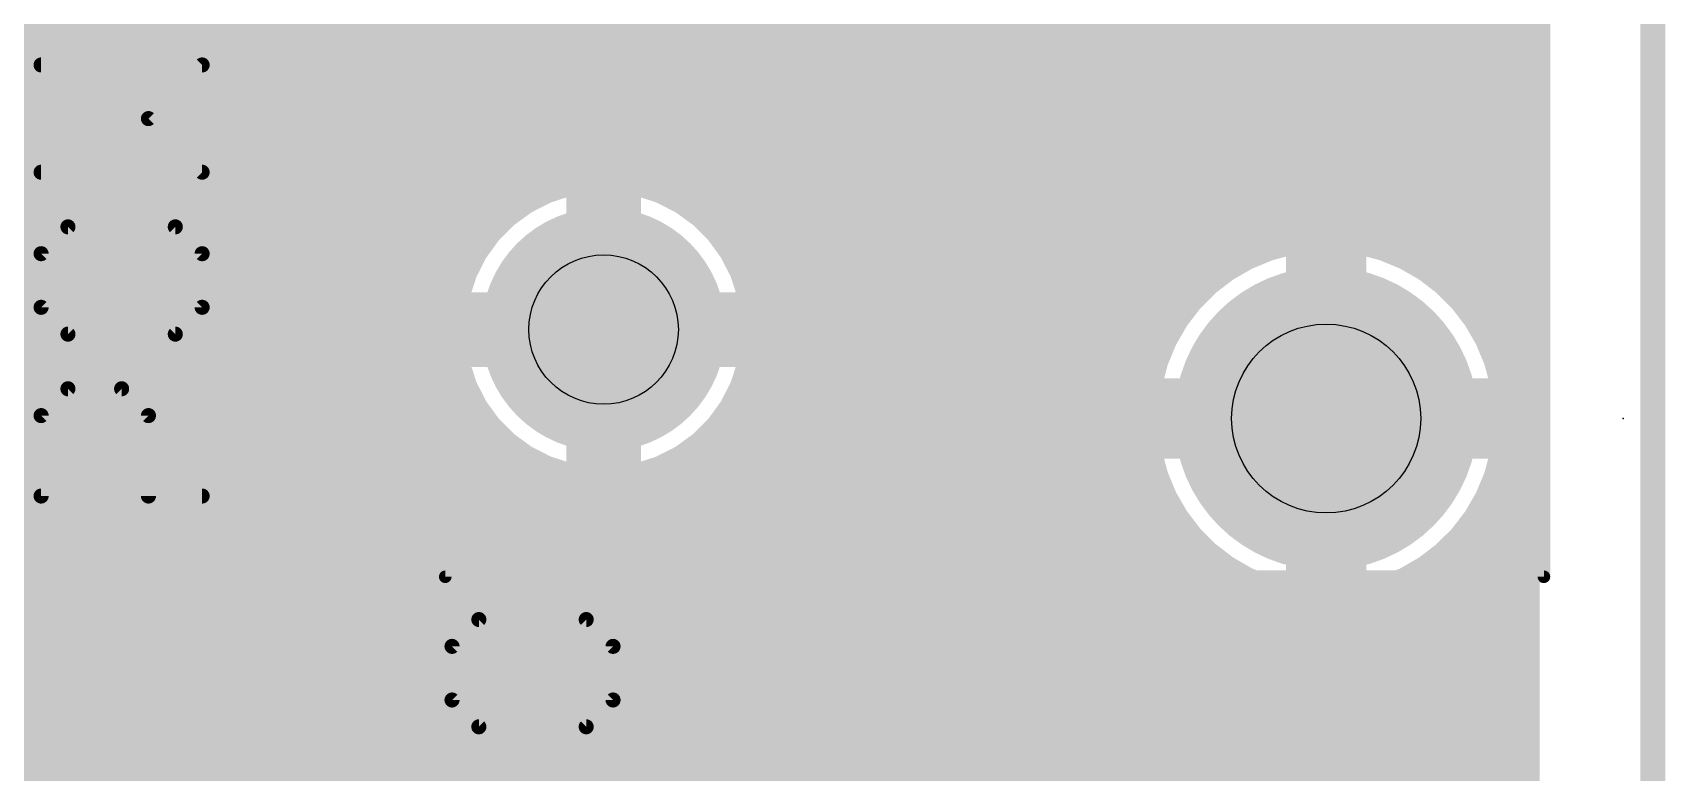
# Model space of a CAD drawing. Extents: x 0 to 10.8, y 0 to 6.1.
# Drawn here: x 10.163 to 10.812, y 0.343 to 0.638 of the extents above; entities that cross this region are included whole.
import ezdxf

# ---------------------------------------------------------------- set-up
doc = ezdxf.new("R2010")
doc.units = 0
for name, color, linetype in [('1', 22, 'CONTINUOUS'), ('116', 253, 'CONTINUOUS'), ('16', 175, 'CONTINUOUS'), ('17', 82, 'CONTINUOUS'), ('20', 7, 'CONTINUOUS'), ('21', 253, 'CONTINUOUS'), ('23', 7, 'CONTINUOUS'), ('25', 253, 'CONTINUOUS'), ('29', 253, 'CONTINUOUS'), ('30', 253, 'CONTINUOUS'), ('44', 253, 'CONTINUOUS')]:
    doc.layers.add(name, color=color, linetype=linetype)

# ---------------------------------------------------------------- blocks, each defined once
blk = doc.blocks.new('ROUNDP')
at = {"const_width": 0.5}
blk.add_lwpolyline([(0, -0.25, 1), (0, 0.25, 1), (0, -0.25)], format="xyb", dxfattribs=at)

msp = doc.modelspace()

# ---------------------------------------------------------------- linework, layer by layer
at = {"layer": '1', "const_width": 0.016}
for points in [[(10.754087, 4.286417), (10.754087, 0.248579)], [(9.510717, 0.64), (10.754087, 0.64)], [(9.510717, 0.624), (10.754087, 0.624)], [(9.510717, 0.608), (10.754087, 0.608)], [(9.510717, 0.592), (10.754087, 0.592)], [(10.365744, 0.577681), (10.356969, 0.573209)], [(10.375114, 0.580728), (10.365744, 0.577681)], [(10.382902, 0.581957), (10.375114, 0.580728)], [(10.382902, 0.526571), (10.382902, 0.581957)], [(10.404425, 0.580728), (10.396634, 0.581957)], [(10.396634, 0.581957), (10.396634, 0.526571)], [(10.413795, 0.577681), (10.404425, 0.580728)], [(10.422571, 0.573209), (10.413795, 0.577681)], [(9.510717, 0.576), (10.362449, 0.576)], [(10.356969, 0.573209), (10.348996, 0.567421)], [(10.382902, 0.576), (10.396634, 0.576)], [(10.417094, 0.576), (10.754087, 0.576)], [(10.430543, 0.567421), (10.422571, 0.573209)], [(10.348996, 0.567421), (10.342031, 0.560457)], [(10.437508, 0.560457), (10.430543, 0.567421)], [(9.510717, 0.56), (10.341701, 0.56)], [(10.342031, 0.560457), (10.336244, 0.552484)], [(10.382902, 0.56), (10.396634, 0.56)], [(10.443295, 0.552484), (10.437508, 0.560457)], [(10.437843, 0.56), (10.754087, 0.56)], [(10.662626, 0.557374), (10.653205, 0.55485)], [(10.669173, 0.558232), (10.662626, 0.557374)], [(10.669173, 0.492268), (10.669173, 0.558232)], [(10.691717, 0.557374), (10.685165, 0.558232)], [(10.685165, 0.558232), (10.685165, 0.492268)], [(10.701138, 0.55485), (10.691717, 0.557374)], [(10.336244, 0.552484), (10.331772, 0.543709)], [(10.447768, 0.543709), (10.443295, 0.552484)], [(10.644197, 0.551118), (10.635748, 0.54624)], [(10.653205, 0.55485), (10.644197, 0.551118)], [(10.710146, 0.551118), (10.701138, 0.55485)], [(10.718594, 0.54624), (10.710146, 0.551118)], [(10.635748, 0.54624), (10.628012, 0.540303)], [(10.726331, 0.540303), (10.718594, 0.54624)], [(9.510717, 0.544), (10.331921, 0.544)], [(10.331772, 0.543709), (10.328724, 0.534339)], [(10.382902, 0.544), (10.396634, 0.544)], [(10.447622, 0.544), (10.632831, 0.544)], [(10.450815, 0.534339), (10.447768, 0.543709)], [(10.628012, 0.540303), (10.621118, 0.533409)], [(10.669173, 0.544), (10.685165, 0.544)], [(10.721516, 0.544), (10.754087, 0.544)], [(10.733224, 0.533409), (10.726331, 0.540303)], [(10.328724, 0.534339), (10.327492, 0.526547)], [(10.452043, 0.526547), (10.450815, 0.534339)], [(10.621118, 0.533409), (10.615181, 0.525673)], [(10.739161, 0.525673), (10.733224, 0.533409)], [(9.510717, 0.528), (10.327724, 0.528)], [(10.327492, 0.526547), (10.382882, 0.526547)], [(10.382882, 0.526547), (10.382882, 0.512815)], [(10.382902, 0.528), (10.396634, 0.528)], [(10.396634, 0.526571), (10.382902, 0.526571)], [(10.396657, 0.512815), (10.396657, 0.526547)], [(10.396657, 0.526547), (10.452043, 0.526547)], [(10.451815, 0.528), (10.616969, 0.528)], [(10.615181, 0.525673), (10.610303, 0.517224)], [(10.669173, 0.528), (10.685165, 0.528)], [(10.737378, 0.528), (10.754087, 0.528)], [(10.744039, 0.517224), (10.739161, 0.525673)], [(9.510717, 0.512), (10.327618, 0.512)], [(10.382882, 0.512815), (10.327492, 0.512815)], [(10.327492, 0.512815), (10.328724, 0.505028)], [(10.382902, 0.457406), (10.382902, 0.512795)], [(10.382902, 0.512795), (10.396634, 0.512795)], [(10.382902, 0.512), (10.396634, 0.512)], [(10.396634, 0.512795), (10.396634, 0.457406)], [(10.452043, 0.512815), (10.396657, 0.512815)], [(10.450815, 0.505028), (10.452043, 0.512815)], [(10.451913, 0.512), (10.608142, 0.512)], [(10.610303, 0.517224), (10.606571, 0.508217)], [(10.669173, 0.512), (10.685165, 0.512)], [(10.747772, 0.508217), (10.744039, 0.517224)], [(10.746205, 0.512), (10.754087, 0.512)], [(10.606571, 0.508217), (10.604047, 0.498795)], [(10.750295, 0.498795), (10.747772, 0.508217)], [(10.328724, 0.505028), (10.331772, 0.495657)], [(10.447768, 0.495657), (10.450815, 0.505028)], [(10.604047, 0.498795), (10.603185, 0.492244)], [(10.751154, 0.492244), (10.750295, 0.498795)], [(9.524358, 0.496), (10.331657, 0.496)], [(10.331772, 0.495657), (10.336244, 0.486882)], [(10.382902, 0.496), (10.396634, 0.496)], [(10.443295, 0.486882), (10.447768, 0.495657)], [(10.447878, 0.496), (10.603681, 0.496)], [(10.603185, 0.492244), (10.669154, 0.492244)], [(10.669154, 0.492244), (10.669154, 0.476252)], [(10.669173, 0.496), (10.685165, 0.496)], [(10.685165, 0.492268), (10.669173, 0.492268)], [(10.685189, 0.476252), (10.685189, 0.492244)], [(10.685189, 0.492244), (10.751154, 0.492244)], [(10.750665, 0.496), (10.754087, 0.496)], [(10.336244, 0.486882), (10.342031, 0.478909)], [(10.437508, 0.478909), (10.443295, 0.486882)], [(9.540358, 0.48), (10.341236, 0.48)], [(10.382902, 0.48), (10.396634, 0.48)], [(10.438299, 0.48), (10.669154, 0.48)], [(10.685189, 0.48), (10.754087, 0.48)], [(10.342031, 0.478909), (10.348996, 0.471945)], [(10.430543, 0.471945), (10.437508, 0.478909)], [(10.669154, 0.476252), (10.603185, 0.476252)], [(10.603185, 0.476252), (10.604047, 0.469705)], [(10.669173, 0.410264), (10.669173, 0.476232)], [(10.669173, 0.476232), (10.685165, 0.476232)], [(10.685165, 0.476232), (10.685165, 0.410264)], [(10.751154, 0.476252), (10.685189, 0.476252)], [(10.750295, 0.469705), (10.751154, 0.476252)], [(10.348996, 0.471945), (10.356969, 0.466157)], [(10.356969, 0.466157), (10.365744, 0.461685)], [(10.413795, 0.461685), (10.422571, 0.466157)], [(10.422571, 0.466157), (10.430543, 0.471945)], [(10.604047, 0.469705), (10.606571, 0.460283)], [(10.747772, 0.460283), (10.750295, 0.469705)], [(9.793941, 0.464), (10.361201, 0.464)], [(10.365744, 0.461685), (10.375114, 0.458638)], [(10.382902, 0.464), (10.396634, 0.464)], [(10.404425, 0.458638), (10.413795, 0.461685)], [(10.418335, 0.464), (10.605575, 0.464)], [(10.606571, 0.460283), (10.610303, 0.451276)], [(10.669173, 0.464), (10.685165, 0.464)], [(10.744039, 0.451276), (10.747772, 0.460283)], [(10.748764, 0.464), (10.754087, 0.464)], [(10.375114, 0.458638), (10.382902, 0.457406)], [(10.396634, 0.457406), (10.404425, 0.458638)], [(9.807264, 0.448), (10.612193, 0.448)], [(10.610303, 0.451276), (10.615181, 0.442827)], [(10.669173, 0.448), (10.685165, 0.448)], [(10.739161, 0.442827), (10.744039, 0.451276)], [(10.742146, 0.448), (10.754087, 0.448)], [(10.615181, 0.442827), (10.621118, 0.435091)], [(10.733224, 0.435091), (10.739161, 0.442827)], [(10.621118, 0.435091), (10.628012, 0.428197)], [(10.726331, 0.428197), (10.733224, 0.435091)], [(9.807264, 0.432), (10.624209, 0.432)], [(10.628012, 0.428197), (10.635748, 0.42226)], [(10.669173, 0.432), (10.685165, 0.432)], [(10.718594, 0.42226), (10.726331, 0.428197)], [(10.730134, 0.432), (10.754087, 0.432)], [(10.635748, 0.42226), (10.644197, 0.417382)], [(10.710146, 0.417382), (10.718594, 0.42226)], [(9.807264, 0.416), (10.647531, 0.416)], [(10.644197, 0.417382), (10.653205, 0.41365)], [(10.669173, 0.416), (10.685165, 0.416)], [(10.701138, 0.41365), (10.710146, 0.417382)], [(10.706807, 0.416), (10.754087, 0.416)], [(10.653205, 0.41365), (10.662626, 0.411126)], [(10.662626, 0.411126), (10.669173, 0.410264)], [(10.685165, 0.410264), (10.691717, 0.411126)], [(10.691717, 0.411126), (10.701138, 0.41365)], [(9.807264, 0.4), (10.754087, 0.4)], [(9.798634, 0.384), (10.754087, 0.384)], [(9.795764, 0.368), (10.754087, 0.368)], [(9.795764, 0.352), (10.754087, 0.352)], [(9.795764, 0.336), (10.754087, 0.336)]]:
    msp.add_lwpolyline(points, dxfattribs=at)
at = {"layer": '1', "const_width": 0.008}
for points in [[(10.754087, 0.636, 1), (10.754087, 0.644)], [(10.754087, 0.62, 1), (10.754087, 0.628)], [(10.754087, 0.604, 1), (10.754087, 0.612)], [(10.754087, 0.588, 1), (10.754087, 0.596)], [(10.364507, 0.581485, 1), (10.366981, 0.573877)], [(10.36756, 0.574117, 1), (10.363928, 0.581245)], [(10.374491, 0.584679, 1), (10.375737, 0.576777)], [(10.376351, 0.576924, 1), (10.373877, 0.584532)], [(10.386902, 0.581957, 1), (10.378902, 0.581957)], [(10.383525, 0.578006, 1), (10.382278, 0.585908)], [(10.397257, 0.585908, 1), (10.396011, 0.578005)], [(10.400634, 0.581957, 1), (10.392634, 0.581957)], [(10.405662, 0.584532, 1), (10.403188, 0.576924)], [(10.403802, 0.576777, 1), (10.405048, 0.58468)], [(10.415612, 0.581245, 1), (10.411979, 0.574117)], [(10.412558, 0.573877, 1), (10.415032, 0.581485)], [(10.355152, 0.576773, 1), (10.358785, 0.569645)], [(10.359318, 0.569972, 1), (10.354619, 0.576446)], [(10.362449, 0.572, 1), (10.362449, 0.58)], [(10.382902, 0.58, 1), (10.382902, 0.572)], [(10.396634, 0.572, 1), (10.396634, 0.58)], [(10.417094, 0.58, 1), (10.417094, 0.572)], [(10.424921, 0.576446, 1), (10.420221, 0.569972)], [(10.420755, 0.569645, 1), (10.424387, 0.576773)], [(10.754087, 0.572, 1), (10.754087, 0.58)], [(10.346646, 0.570658, 1), (10.351346, 0.564184)], [(10.351824, 0.564593, 1), (10.346168, 0.57025)], [(10.433372, 0.57025, 1), (10.427715, 0.564593)], [(10.428193, 0.564184, 1), (10.432893, 0.570658)], [(10.339203, 0.563285, 1), (10.34486, 0.557628)], [(10.345269, 0.558107, 1), (10.338794, 0.562807)], [(10.341701, 0.556, 1), (10.341701, 0.564)], [(10.382902, 0.564, 1), (10.382902, 0.556)], [(10.396634, 0.556, 1), (10.396634, 0.564)], [(10.440745, 0.562807, 1), (10.434271, 0.558107)], [(10.437843, 0.564, 1), (10.437843, 0.556)], [(10.434679, 0.557628, 1), (10.440336, 0.563285)], [(10.662106, 0.56134, 1), (10.663146, 0.553408)], [(10.663661, 0.55351, 1), (10.661591, 0.561238)], [(10.673173, 0.558232, 1), (10.665173, 0.558232)], [(10.669693, 0.554266, 1), (10.668653, 0.562198)], [(10.689165, 0.558232, 1), (10.681165, 0.558232)], [(10.685685, 0.562198, 1), (10.684646, 0.554266)], [(10.692752, 0.561238, 1), (10.690682, 0.55351)], [(10.691197, 0.553408, 1), (10.692236, 0.56134)], [(10.754087, 0.556, 1), (10.754087, 0.564)], [(10.333007, 0.554834, 1), (10.339481, 0.550134)], [(10.339808, 0.550668, 1), (10.33268, 0.554301)], [(10.446859, 0.554301, 1), (10.439731, 0.550668)], [(10.440058, 0.550134, 1), (10.446532, 0.554834)], [(10.642666, 0.554813, 1), (10.645728, 0.547423)], [(10.646197, 0.547654, 1), (10.642197, 0.554582)], [(10.65217, 0.558714, 1), (10.65424, 0.550987)], [(10.654736, 0.551155, 1), (10.651674, 0.558546)], [(10.702669, 0.558546, 1), (10.699607, 0.551155)], [(10.700103, 0.550987, 1), (10.702173, 0.558714)], [(10.712146, 0.554582, 1), (10.708146, 0.547654)], [(10.708615, 0.547423, 1), (10.711677, 0.554813)], [(10.633748, 0.549704, 1), (10.637748, 0.542776)], [(10.638183, 0.543067, 1), (10.633313, 0.549413)], [(10.72103, 0.549413, 1), (10.716159, 0.543067)], [(10.716594, 0.542776, 1), (10.720594, 0.549704)], [(10.328208, 0.545525, 1), (10.335336, 0.541892)], [(10.335576, 0.542472, 1), (10.327968, 0.544946)], [(10.331921, 0.54, 1), (10.331921, 0.548)], [(10.382902, 0.548, 1), (10.382902, 0.54)], [(10.396634, 0.54, 1), (10.396634, 0.548)], [(10.447622, 0.548, 1), (10.447622, 0.54)], [(10.451572, 0.544946, 1), (10.443964, 0.542472)], [(10.444204, 0.541892, 1), (10.451332, 0.545525)], [(10.625577, 0.543476, 1), (10.630447, 0.53713)], [(10.63084, 0.537475, 1), (10.625183, 0.543132)], [(10.632831, 0.54, 1), (10.632831, 0.548)], [(10.669173, 0.548, 1), (10.669173, 0.54)], [(10.685165, 0.54, 1), (10.685165, 0.548)], [(10.721516, 0.548, 1), (10.721516, 0.54)], [(10.729159, 0.543132, 1), (10.723502, 0.537475)], [(10.723895, 0.53713, 1), (10.728766, 0.543476)], [(10.754087, 0.54, 1), (10.754087, 0.548)], [(10.324921, 0.535576, 1), (10.332528, 0.533102)], [(10.332675, 0.533714, 1), (10.324774, 0.534963)], [(10.454766, 0.534962, 1), (10.446864, 0.533716)], [(10.447011, 0.533102, 1), (10.454619, 0.535576)], [(10.61829, 0.536238, 1), (10.623947, 0.530581)], [(10.624291, 0.530974, 1), (10.617945, 0.535845)], [(10.736398, 0.535845, 1), (10.730051, 0.530974)], [(10.730396, 0.530581, 1), (10.736053, 0.536238)], [(10.327492, 0.530547, 1), (10.327492, 0.522547)], [(10.327724, 0.524, 1), (10.327724, 0.532)], [(10.386882, 0.526547, 1), (10.378882, 0.526547)], [(10.382902, 0.532, 1), (10.382902, 0.524)], [(10.382902, 0.530571, 1), (10.382902, 0.522571)], [(10.382882, 0.522547, 1), (10.382882, 0.530547)], [(10.400657, 0.526547, 1), (10.392657, 0.526547)], [(10.396657, 0.530547, 1), (10.396657, 0.522547)], [(10.396634, 0.524, 1), (10.396634, 0.532)], [(10.396634, 0.522571, 1), (10.396634, 0.530571)], [(10.451815, 0.532, 1), (10.451815, 0.524)], [(10.452043, 0.522547, 1), (10.452043, 0.530547)], [(10.618645, 0.523673, 1), (10.611717, 0.527673)], [(10.616969, 0.524, 1), (10.616969, 0.532)], [(10.669173, 0.532, 1), (10.669173, 0.524)], [(10.685165, 0.524, 1), (10.685165, 0.532)], [(10.737378, 0.532, 1), (10.737378, 0.524)], [(10.742626, 0.527673, 1), (10.735697, 0.523673)], [(10.754087, 0.524, 1), (10.754087, 0.532)], [(10.323541, 0.527172, 1), (10.331443, 0.525922)], [(10.378902, 0.526571, 1), (10.386902, 0.526571)], [(10.392634, 0.526571, 1), (10.400634, 0.526571)], [(10.448092, 0.525924, 1), (10.455995, 0.52717)], [(10.612008, 0.528108, 1), (10.618354, 0.523238)], [(10.735988, 0.523238, 1), (10.742335, 0.528108)], [(10.327492, 0.516815, 1), (10.327492, 0.508815)], [(10.331443, 0.51344, 1), (10.323541, 0.51219)], [(10.327618, 0.508, 1), (10.327618, 0.516)], [(10.386902, 0.512795, 1), (10.378902, 0.512795)], [(10.382902, 0.516795, 1), (10.382902, 0.508795)], [(10.382902, 0.516, 1), (10.382902, 0.508)], [(10.382882, 0.508815, 1), (10.382882, 0.516815)], [(10.400634, 0.512795, 1), (10.392634, 0.512795)], [(10.396657, 0.516815, 1), (10.396657, 0.508815)], [(10.396634, 0.508795, 1), (10.396634, 0.516795)], [(10.396634, 0.508, 1), (10.396634, 0.516)], [(10.451913, 0.516, 1), (10.451913, 0.508)], [(10.455994, 0.512192, 1), (10.448092, 0.513438)], [(10.452043, 0.508815, 1), (10.452043, 0.516815)], [(10.606839, 0.519224, 1), (10.613767, 0.515224)], [(10.613999, 0.515693, 1), (10.606608, 0.518756)], [(10.608142, 0.508, 1), (10.608142, 0.516)], [(10.669173, 0.516, 1), (10.669173, 0.508)], [(10.685165, 0.508, 1), (10.685165, 0.516)], [(10.747735, 0.518756, 1), (10.740344, 0.515693)], [(10.740575, 0.515224, 1), (10.747503, 0.519224)], [(10.746205, 0.516, 1), (10.746205, 0.508)], [(10.754087, 0.508, 1), (10.754087, 0.516)], [(10.378882, 0.512815, 1), (10.386882, 0.512815)], [(10.392657, 0.512815, 1), (10.400657, 0.512815)], [(10.602876, 0.509748, 1), (10.610266, 0.506685)], [(10.610435, 0.507182, 1), (10.602707, 0.509252)], [(10.751635, 0.509252, 1), (10.743908, 0.507182)], [(10.744076, 0.506685, 1), (10.751467, 0.509748)], [(10.332528, 0.506265, 1), (10.324921, 0.50379)], [(10.324774, 0.504402, 1), (10.332675, 0.505653)], [(10.446864, 0.505651, 1), (10.454766, 0.504404)], [(10.454619, 0.50379, 1), (10.447011, 0.506265)], [(10.608013, 0.498273, 1), (10.600081, 0.499317)], [(10.754261, 0.499315, 1), (10.746329, 0.498276)], [(10.335336, 0.497474, 1), (10.328208, 0.493841)], [(10.327968, 0.49442, 1), (10.335576, 0.496895)], [(10.331657, 0.492, 1), (10.331657, 0.5)], [(10.382902, 0.5, 1), (10.382902, 0.492)], [(10.396634, 0.492, 1), (10.396634, 0.5)], [(10.443964, 0.496895, 1), (10.451572, 0.49442)], [(10.447878, 0.5, 1), (10.447878, 0.492)], [(10.451332, 0.493841, 1), (10.444204, 0.497474)], [(10.603185, 0.496244, 1), (10.603185, 0.488244)], [(10.600183, 0.49983, 1), (10.607911, 0.49776)], [(10.603681, 0.492, 1), (10.603681, 0.5)], [(10.673154, 0.492244, 1), (10.665154, 0.492244)], [(10.669173, 0.5, 1), (10.669173, 0.492)], [(10.669173, 0.496268, 1), (10.669173, 0.488268)], [(10.669154, 0.488244, 1), (10.669154, 0.496244)], [(10.689189, 0.492244, 1), (10.681189, 0.492244)], [(10.685189, 0.496244, 1), (10.685189, 0.488244)], [(10.685165, 0.492, 1), (10.685165, 0.5)], [(10.685165, 0.488268, 1), (10.685165, 0.496268)], [(10.746431, 0.49776, 1), (10.754159, 0.49983)], [(10.750665, 0.5, 1), (10.750665, 0.492)], [(10.751154, 0.488244, 1), (10.751154, 0.496244)], [(10.754087, 0.492, 1), (10.754087, 0.5)], [(10.339481, 0.489232, 1), (10.333007, 0.484532)], [(10.446532, 0.484532, 1), (10.440058, 0.489232)], [(10.599219, 0.492766, 1), (10.607151, 0.491722)], [(10.665173, 0.492268, 1), (10.673173, 0.492268)], [(10.681165, 0.492268, 1), (10.689165, 0.492268)], [(10.747187, 0.491724, 1), (10.75512, 0.492764)], [(10.33268, 0.485066, 1), (10.339808, 0.488698)], [(10.341236, 0.476, 1), (10.341236, 0.484)], [(10.382902, 0.484, 1), (10.382902, 0.476)], [(10.396634, 0.476, 1), (10.396634, 0.484)], [(10.438299, 0.484, 1), (10.438299, 0.476)], [(10.439731, 0.488698, 1), (10.446859, 0.485066)], [(10.669154, 0.476, 1), (10.669154, 0.484)], [(10.685189, 0.484, 1), (10.685189, 0.476)], [(10.754087, 0.476, 1), (10.754087, 0.484)], [(10.34486, 0.481738, 1), (10.339203, 0.476081)], [(10.338794, 0.47656, 1), (10.345269, 0.481259)], [(10.434271, 0.481259, 1), (10.440745, 0.47656)], [(10.440336, 0.476081, 1), (10.434679, 0.481738)], [(10.603185, 0.480252, 1), (10.603185, 0.472252)], [(10.607151, 0.476774, 1), (10.599219, 0.47573)], [(10.673173, 0.476232, 1), (10.665173, 0.476232)], [(10.669173, 0.480232, 1), (10.669173, 0.472232)], [(10.669154, 0.472252, 1), (10.669154, 0.480252)], [(10.689165, 0.476232, 1), (10.681165, 0.476232)], [(10.685189, 0.480252, 1), (10.685189, 0.472252)], [(10.685165, 0.472232, 1), (10.685165, 0.480232)], [(10.75512, 0.475732, 1), (10.747187, 0.476772)], [(10.751154, 0.472252, 1), (10.751154, 0.480252)], [(10.351346, 0.475182, 1), (10.346646, 0.468708)], [(10.346168, 0.469116, 1), (10.351824, 0.474773)], [(10.358785, 0.469721, 1), (10.355152, 0.462594)], [(10.424387, 0.462594, 1), (10.420755, 0.469721)], [(10.427715, 0.474773, 1), (10.433372, 0.469116)], [(10.432893, 0.468708, 1), (10.428193, 0.475182)], [(10.607911, 0.47074, 1), (10.600183, 0.46867)], [(10.600081, 0.469182, 1), (10.608013, 0.470227)], [(10.665154, 0.476252, 1), (10.673154, 0.476252)], [(10.681189, 0.476252, 1), (10.689189, 0.476252)], [(10.746329, 0.470225, 1), (10.754261, 0.469185)], [(10.754159, 0.46867, 1), (10.746431, 0.47074)], [(10.354619, 0.46292, 1), (10.359318, 0.469394)], [(10.361201, 0.46, 1), (10.361201, 0.468)], [(10.366981, 0.465489, 1), (10.364507, 0.457881)], [(10.363928, 0.458121, 1), (10.36756, 0.465249)], [(10.382902, 0.468, 1), (10.382902, 0.46)], [(10.396634, 0.46, 1), (10.396634, 0.468)], [(10.411979, 0.465249, 1), (10.415612, 0.458121)], [(10.415032, 0.457881, 1), (10.412558, 0.465489)], [(10.418335, 0.468, 1), (10.418335, 0.46)], [(10.420221, 0.469394, 1), (10.424921, 0.46292)], [(10.610266, 0.461815, 1), (10.602876, 0.458752)], [(10.605575, 0.46, 1), (10.605575, 0.468)], [(10.669173, 0.468, 1), (10.669173, 0.46)], [(10.685165, 0.46, 1), (10.685165, 0.468)], [(10.751467, 0.458752, 1), (10.744076, 0.461815)], [(10.748764, 0.468, 1), (10.748764, 0.46)], [(10.754087, 0.46, 1), (10.754087, 0.468)], [(10.375739, 0.462589, 1), (10.374489, 0.454687)], [(10.373877, 0.454834, 1), (10.376351, 0.462442)], [(10.378902, 0.457406, 1), (10.386902, 0.457406)], [(10.382276, 0.453455, 1), (10.383527, 0.461356)], [(10.396009, 0.461356, 1), (10.397259, 0.453455)], [(10.392634, 0.457406, 1), (10.400634, 0.457406)], [(10.403188, 0.462442, 1), (10.405662, 0.454834)], [(10.40505, 0.454687, 1), (10.4038, 0.462589)], [(10.602707, 0.459248, 1), (10.610435, 0.461318)], [(10.743908, 0.461318, 1), (10.751635, 0.459248)], [(10.613767, 0.453276, 1), (10.606839, 0.449276)], [(10.606608, 0.449744, 1), (10.613999, 0.452807)], [(10.612193, 0.444, 1), (10.612193, 0.452)], [(10.669173, 0.452, 1), (10.669173, 0.444)], [(10.685165, 0.444, 1), (10.685165, 0.452)], [(10.742146, 0.452, 1), (10.742146, 0.444)], [(10.740344, 0.452807, 1), (10.747735, 0.449744)], [(10.747503, 0.449276, 1), (10.740575, 0.453276)], [(10.754087, 0.444, 1), (10.754087, 0.452)], [(10.618354, 0.445262, 1), (10.612008, 0.440392)], [(10.611717, 0.440827, 1), (10.618645, 0.444827)], [(10.735697, 0.444827, 1), (10.742626, 0.440827)], [(10.742335, 0.440392, 1), (10.735988, 0.445262)], [(10.623947, 0.437919, 1), (10.61829, 0.432262)], [(10.736053, 0.432262, 1), (10.730396, 0.437919)], [(10.617945, 0.432655, 1), (10.624291, 0.437526)], [(10.630447, 0.43137, 1), (10.625577, 0.425024)], [(10.624209, 0.428, 1), (10.624209, 0.436)], [(10.669173, 0.436, 1), (10.669173, 0.428)], [(10.685165, 0.428, 1), (10.685165, 0.436)], [(10.728766, 0.425024, 1), (10.723895, 0.43137)], [(10.730134, 0.436, 1), (10.730134, 0.428)], [(10.730051, 0.437526, 1), (10.736398, 0.432655)], [(10.754087, 0.428, 1), (10.754087, 0.436)], [(10.625183, 0.425368, 1), (10.63084, 0.431025)], [(10.637748, 0.425724, 1), (10.633748, 0.418796)], [(10.633313, 0.419087, 1), (10.638183, 0.425433)], [(10.716159, 0.425433, 1), (10.72103, 0.419087)], [(10.720594, 0.418796, 1), (10.716594, 0.425724)], [(10.723502, 0.431025, 1), (10.729159, 0.425368)], [(10.645728, 0.421077, 1), (10.642666, 0.413687)], [(10.642197, 0.413918, 1), (10.646197, 0.420846)], [(10.647531, 0.412, 1), (10.647531, 0.42)], [(10.669173, 0.42, 1), (10.669173, 0.412)], [(10.685165, 0.412, 1), (10.685165, 0.42)], [(10.706807, 0.42, 1), (10.706807, 0.412)], [(10.708146, 0.420846, 1), (10.712146, 0.413918)], [(10.711677, 0.413687, 1), (10.708615, 0.421077)], [(10.754087, 0.412, 1), (10.754087, 0.42)], [(10.65424, 0.417513, 1), (10.65217, 0.409786)], [(10.651674, 0.409954, 1), (10.654736, 0.417345)], [(10.663148, 0.415092, 1), (10.662104, 0.40716)], [(10.661591, 0.407262, 1), (10.663661, 0.41499)], [(10.668651, 0.406298, 1), (10.669695, 0.41423)], [(10.684643, 0.41423, 1), (10.685687, 0.406298)], [(10.690682, 0.41499, 1), (10.692752, 0.407262)], [(10.692238, 0.40716, 1), (10.691195, 0.415092)], [(10.699607, 0.417345, 1), (10.702669, 0.409954)], [(10.702173, 0.409786, 1), (10.700103, 0.417513)], [(10.665173, 0.410264, 1), (10.673173, 0.410264)], [(10.681165, 0.410264, 1), (10.689165, 0.410264)], [(10.754087, 0.396, 1), (10.754087, 0.404)], [(10.754087, 0.38, 1), (10.754087, 0.388)], [(10.754087, 0.364, 1), (10.754087, 0.372)], [(10.754087, 0.348, 1), (10.754087, 0.356)], [(10.754087, 0.332, 1), (10.754087, 0.34)]]:
    msp.add_lwpolyline(points, format="xyb", dxfattribs=at)
at = {"layer": '116'}
for points, const_width in [([(10.389764, 0.500866, 1), (10.389764, 0.538504, 1), (10.389764, 0.500866)], 0.025787), ([(10.677165, 0.461496, 1), (10.677165, 0.507008, 1), (10.677165, 0.461496)], 0.033661)]:
    msp.add_lwpolyline(points, format="xyb", dxfattribs=dict(at, const_width=const_width))
at = {"layer": '16', "const_width": 0.016}
for points in [[(10.754087, 4.286417), (10.754087, 0.248579)], [(9.077953, 0.64), (10.754087, 0.64)], [(9.082122, 0.624), (10.754087, 0.624)], [(9.082122, 0.608), (10.754087, 0.608)], [(9.079098, 0.592), (10.754087, 0.592)], [(10.365744, 0.577681), (10.356969, 0.573209)], [(10.375114, 0.580728), (10.365744, 0.577681)], [(10.382902, 0.581957), (10.375114, 0.580728)], [(10.382902, 0.526571), (10.382902, 0.581957)], [(10.404425, 0.580728), (10.396634, 0.581957)], [(10.396634, 0.581957), (10.396634, 0.526571)], [(10.413795, 0.577681), (10.404425, 0.580728)], [(10.422571, 0.573209), (10.413795, 0.577681)], [(9.072472, 0.576), (10.362449, 0.576)], [(10.356969, 0.573209), (10.348996, 0.567421)], [(10.382902, 0.576), (10.396634, 0.576)], [(10.417094, 0.576), (10.754087, 0.576)], [(10.430543, 0.567421), (10.422571, 0.573209)], [(10.348996, 0.567421), (10.342031, 0.560457)], [(10.437508, 0.560457), (10.430543, 0.567421)], [(9.059406, 0.56), (10.341701, 0.56)], [(10.342031, 0.560457), (10.336244, 0.552484)], [(10.382902, 0.56), (10.396634, 0.56)], [(10.443295, 0.552484), (10.437508, 0.560457)], [(10.437843, 0.56), (10.754087, 0.56)], [(10.662626, 0.557374), (10.653205, 0.55485)], [(10.669173, 0.558232), (10.662626, 0.557374)], [(10.669173, 0.492268), (10.669173, 0.558232)], [(10.691717, 0.557374), (10.685165, 0.558232)], [(10.685165, 0.558232), (10.685165, 0.492268)], [(10.701138, 0.55485), (10.691717, 0.557374)], [(10.336244, 0.552484), (10.331772, 0.543709)], [(10.447768, 0.543709), (10.443295, 0.552484)], [(10.644197, 0.551118), (10.635748, 0.54624)], [(10.653205, 0.55485), (10.644197, 0.551118)], [(10.710146, 0.551118), (10.701138, 0.55485)], [(10.718594, 0.54624), (10.710146, 0.551118)], [(10.635748, 0.54624), (10.628012, 0.540303)], [(10.726331, 0.540303), (10.718594, 0.54624)], [(9.035858, 0.544), (10.331921, 0.544)], [(10.331772, 0.543709), (10.328724, 0.534339)], [(10.382902, 0.544), (10.396634, 0.544)], [(10.447622, 0.544), (10.632831, 0.544)], [(10.450815, 0.534339), (10.447768, 0.543709)], [(10.628012, 0.540303), (10.621118, 0.533409)], [(10.669173, 0.544), (10.685165, 0.544)], [(10.721516, 0.544), (10.754087, 0.544)], [(10.733224, 0.533409), (10.726331, 0.540303)], [(10.328724, 0.534339), (10.327492, 0.526547)], [(10.452043, 0.526547), (10.450815, 0.534339)], [(10.621118, 0.533409), (10.615181, 0.525673)], [(10.739161, 0.525673), (10.733224, 0.533409)], [(2.406004, 0.528), (10.327724, 0.528)], [(10.327492, 0.526547), (10.382882, 0.526547)], [(10.382882, 0.526547), (10.382882, 0.512815)], [(10.382902, 0.528), (10.396634, 0.528)], [(10.396634, 0.526571), (10.382902, 0.526571)], [(10.396657, 0.512815), (10.396657, 0.526547)], [(10.396657, 0.526547), (10.452043, 0.526547)], [(10.451815, 0.528), (10.616969, 0.528)], [(10.615181, 0.525673), (10.610303, 0.517224)], [(10.669173, 0.528), (10.685165, 0.528)], [(10.737378, 0.528), (10.754087, 0.528)], [(10.744039, 0.517224), (10.739161, 0.525673)], [(2.404803, 0.512), (10.327618, 0.512)], [(10.382882, 0.512815), (10.327492, 0.512815)], [(10.327492, 0.512815), (10.328724, 0.505028)], [(10.382902, 0.457406), (10.382902, 0.512795)], [(10.382902, 0.512795), (10.396634, 0.512795)], [(10.382902, 0.512), (10.396634, 0.512)], [(10.396634, 0.512795), (10.396634, 0.457406)], [(10.452043, 0.512815), (10.396657, 0.512815)], [(10.450815, 0.505028), (10.452043, 0.512815)], [(10.451913, 0.512), (10.608142, 0.512)], [(10.610303, 0.517224), (10.606571, 0.508217)], [(10.669173, 0.512), (10.685165, 0.512)], [(10.747772, 0.508217), (10.744039, 0.517224)], [(10.746205, 0.512), (10.754087, 0.512)], [(10.606571, 0.508217), (10.604047, 0.498795)], [(10.750295, 0.498795), (10.747772, 0.508217)], [(10.328724, 0.505028), (10.331772, 0.495657)], [(10.447768, 0.495657), (10.450815, 0.505028)], [(10.604047, 0.498795), (10.603185, 0.492244)], [(10.751154, 0.492244), (10.750295, 0.498795)], [(2.39789, 0.496), (10.331657, 0.496)], [(10.331772, 0.495657), (10.336244, 0.486882)], [(10.382902, 0.496), (10.396634, 0.496)], [(10.443295, 0.486882), (10.447768, 0.495657)], [(10.447878, 0.496), (10.603681, 0.496)], [(10.603185, 0.492244), (10.669154, 0.492244)], [(10.669154, 0.492244), (10.669154, 0.476252)], [(10.669173, 0.496), (10.685165, 0.496)], [(10.685165, 0.492268), (10.669173, 0.492268)], [(10.685189, 0.476252), (10.685189, 0.492244)], [(10.685189, 0.492244), (10.751154, 0.492244)], [(10.750665, 0.496), (10.754087, 0.496)], [(10.336244, 0.486882), (10.342031, 0.478909)], [(10.437508, 0.478909), (10.443295, 0.486882)], [(2.381449, 0.48), (10.341236, 0.48)], [(10.382902, 0.48), (10.396634, 0.48)], [(10.438299, 0.48), (10.669154, 0.48)], [(10.685189, 0.48), (10.754087, 0.48)], [(10.342031, 0.478909), (10.348996, 0.471945)], [(10.430543, 0.471945), (10.437508, 0.478909)], [(10.669154, 0.476252), (10.603185, 0.476252)], [(10.603185, 0.476252), (10.604047, 0.469705)], [(10.669173, 0.410264), (10.669173, 0.476232)], [(10.669173, 0.476232), (10.685165, 0.476232)], [(10.685165, 0.476232), (10.685165, 0.410264)], [(10.751154, 0.476252), (10.685189, 0.476252)], [(10.750295, 0.469705), (10.751154, 0.476252)], [(10.348996, 0.471945), (10.356969, 0.466157)], [(10.356969, 0.466157), (10.365744, 0.461685)], [(10.413795, 0.461685), (10.422571, 0.466157)], [(10.422571, 0.466157), (10.430543, 0.471945)], [(10.604047, 0.469705), (10.606571, 0.460283)], [(10.747772, 0.460283), (10.750295, 0.469705)], [(9.793941, 0.464), (10.361201, 0.464)], [(10.365744, 0.461685), (10.375114, 0.458638)], [(10.382902, 0.464), (10.396634, 0.464)], [(10.404425, 0.458638), (10.413795, 0.461685)], [(10.418335, 0.464), (10.605575, 0.464)], [(10.606571, 0.460283), (10.610303, 0.451276)], [(10.669173, 0.464), (10.685165, 0.464)], [(10.744039, 0.451276), (10.747772, 0.460283)], [(10.748764, 0.464), (10.754087, 0.464)], [(10.375114, 0.458638), (10.382902, 0.457406)], [(10.396634, 0.457406), (10.404425, 0.458638)], [(9.807264, 0.448), (10.612193, 0.448)], [(10.610303, 0.451276), (10.615181, 0.442827)], [(10.669173, 0.448), (10.685165, 0.448)], [(10.739161, 0.442827), (10.744039, 0.451276)], [(10.742146, 0.448), (10.754087, 0.448)], [(10.615181, 0.442827), (10.621118, 0.435091)], [(10.733224, 0.435091), (10.739161, 0.442827)], [(10.621118, 0.435091), (10.628012, 0.428197)], [(10.726331, 0.428197), (10.733224, 0.435091)], [(9.807264, 0.432), (10.624209, 0.432)], [(10.628012, 0.428197), (10.635748, 0.42226)], [(10.669173, 0.432), (10.685165, 0.432)], [(10.718594, 0.42226), (10.726331, 0.428197)], [(10.730134, 0.432), (10.754087, 0.432)], [(10.635748, 0.42226), (10.644197, 0.417382)], [(10.710146, 0.417382), (10.718594, 0.42226)], [(9.807264, 0.416), (10.647531, 0.416)], [(10.644197, 0.417382), (10.653205, 0.41365)], [(10.669173, 0.416), (10.685165, 0.416)], [(10.701138, 0.41365), (10.710146, 0.417382)], [(10.706807, 0.416), (10.754087, 0.416)], [(10.653205, 0.41365), (10.662626, 0.411126)], [(10.662626, 0.411126), (10.669173, 0.410264)], [(10.685165, 0.410264), (10.691717, 0.411126)], [(10.691717, 0.411126), (10.701138, 0.41365)], [(9.807264, 0.4), (10.754087, 0.4)], [(9.798638, 0.384), (10.754087, 0.384)], [(9.105594, 0.368), (10.754087, 0.368)], [(9.109882, 0.352), (10.754087, 0.352)], [(9.112622, 0.336), (10.754087, 0.336)]]:
    msp.add_lwpolyline(points, dxfattribs=at)
at = {"layer": '16', "const_width": 0.008}
for points in [[(10.754087, 0.636, 1), (10.754087, 0.644)], [(10.754087, 0.62, 1), (10.754087, 0.628)], [(10.754087, 0.604, 1), (10.754087, 0.612)], [(10.754087, 0.588, 1), (10.754087, 0.596)], [(10.364507, 0.581485, 1), (10.366981, 0.573877)], [(10.36756, 0.574117, 1), (10.363928, 0.581245)], [(10.374491, 0.584679, 1), (10.375737, 0.576777)], [(10.376351, 0.576924, 1), (10.373877, 0.584532)], [(10.386902, 0.581957, 1), (10.378902, 0.581957)], [(10.383525, 0.578006, 1), (10.382278, 0.585908)], [(10.397257, 0.585908, 1), (10.396011, 0.578005)], [(10.400634, 0.581957, 1), (10.392634, 0.581957)], [(10.405662, 0.584532, 1), (10.403188, 0.576924)], [(10.403802, 0.576777, 1), (10.405048, 0.58468)], [(10.415612, 0.581245, 1), (10.411979, 0.574117)], [(10.412558, 0.573877, 1), (10.415032, 0.581485)], [(10.355152, 0.576773, 1), (10.358785, 0.569645)], [(10.359318, 0.569972, 1), (10.354619, 0.576446)], [(10.362449, 0.572, 1), (10.362449, 0.58)], [(10.382902, 0.58, 1), (10.382902, 0.572)], [(10.396634, 0.572, 1), (10.396634, 0.58)], [(10.417094, 0.58, 1), (10.417094, 0.572)], [(10.424921, 0.576446, 1), (10.420221, 0.569972)], [(10.420755, 0.569645, 1), (10.424387, 0.576773)], [(10.754087, 0.572, 1), (10.754087, 0.58)], [(10.346646, 0.570658, 1), (10.351346, 0.564184)], [(10.351824, 0.564593, 1), (10.346168, 0.57025)], [(10.433372, 0.57025, 1), (10.427715, 0.564593)], [(10.428193, 0.564184, 1), (10.432893, 0.570658)], [(10.339203, 0.563285, 1), (10.34486, 0.557628)], [(10.345269, 0.558107, 1), (10.338794, 0.562807)], [(10.341701, 0.556, 1), (10.341701, 0.564)], [(10.382902, 0.564, 1), (10.382902, 0.556)], [(10.396634, 0.556, 1), (10.396634, 0.564)], [(10.440745, 0.562807, 1), (10.434271, 0.558107)], [(10.437843, 0.564, 1), (10.437843, 0.556)], [(10.434679, 0.557628, 1), (10.440336, 0.563285)], [(10.662106, 0.56134, 1), (10.663146, 0.553408)], [(10.663661, 0.55351, 1), (10.661591, 0.561238)], [(10.673173, 0.558232, 1), (10.665173, 0.558232)], [(10.669693, 0.554266, 1), (10.668653, 0.562198)], [(10.689165, 0.558232, 1), (10.681165, 0.558232)], [(10.685685, 0.562198, 1), (10.684646, 0.554266)], [(10.692752, 0.561238, 1), (10.690682, 0.55351)], [(10.691197, 0.553408, 1), (10.692236, 0.56134)], [(10.754087, 0.556, 1), (10.754087, 0.564)], [(10.333007, 0.554834, 1), (10.339481, 0.550134)], [(10.339808, 0.550668, 1), (10.33268, 0.554301)], [(10.446859, 0.554301, 1), (10.439731, 0.550668)], [(10.440058, 0.550134, 1), (10.446532, 0.554834)], [(10.642666, 0.554813, 1), (10.645728, 0.547423)], [(10.646197, 0.547654, 1), (10.642197, 0.554582)], [(10.65217, 0.558714, 1), (10.65424, 0.550987)], [(10.654736, 0.551155, 1), (10.651674, 0.558546)], [(10.702669, 0.558546, 1), (10.699607, 0.551155)], [(10.700103, 0.550987, 1), (10.702173, 0.558714)], [(10.712146, 0.554582, 1), (10.708146, 0.547654)], [(10.708615, 0.547423, 1), (10.711677, 0.554813)], [(10.633748, 0.549704, 1), (10.637748, 0.542776)], [(10.638183, 0.543067, 1), (10.633313, 0.549413)], [(10.72103, 0.549413, 1), (10.716159, 0.543067)], [(10.716594, 0.542776, 1), (10.720594, 0.549704)], [(10.328208, 0.545525, 1), (10.335336, 0.541892)], [(10.335576, 0.542472, 1), (10.327968, 0.544946)], [(10.331921, 0.54, 1), (10.331921, 0.548)], [(10.382902, 0.548, 1), (10.382902, 0.54)], [(10.396634, 0.54, 1), (10.396634, 0.548)], [(10.447622, 0.548, 1), (10.447622, 0.54)], [(10.451572, 0.544946, 1), (10.443964, 0.542472)], [(10.444204, 0.541892, 1), (10.451332, 0.545525)], [(10.625577, 0.543476, 1), (10.630447, 0.53713)], [(10.63084, 0.537475, 1), (10.625183, 0.543132)], [(10.632831, 0.54, 1), (10.632831, 0.548)], [(10.669173, 0.548, 1), (10.669173, 0.54)], [(10.685165, 0.54, 1), (10.685165, 0.548)], [(10.721516, 0.548, 1), (10.721516, 0.54)], [(10.729159, 0.543132, 1), (10.723502, 0.537475)], [(10.723895, 0.53713, 1), (10.728766, 0.543476)], [(10.754087, 0.54, 1), (10.754087, 0.548)], [(10.324921, 0.535576, 1), (10.332528, 0.533102)], [(10.332675, 0.533714, 1), (10.324774, 0.534963)], [(10.454766, 0.534962, 1), (10.446864, 0.533716)], [(10.447011, 0.533102, 1), (10.454619, 0.535576)], [(10.61829, 0.536238, 1), (10.623947, 0.530581)], [(10.624291, 0.530974, 1), (10.617945, 0.535845)], [(10.736398, 0.535845, 1), (10.730051, 0.530974)], [(10.730396, 0.530581, 1), (10.736053, 0.536238)], [(10.327492, 0.530547, 1), (10.327492, 0.522547)], [(10.327724, 0.524, 1), (10.327724, 0.532)], [(10.386882, 0.526547, 1), (10.378882, 0.526547)], [(10.382902, 0.532, 1), (10.382902, 0.524)], [(10.382902, 0.530571, 1), (10.382902, 0.522571)], [(10.382882, 0.522547, 1), (10.382882, 0.530547)], [(10.400657, 0.526547, 1), (10.392657, 0.526547)], [(10.396657, 0.530547, 1), (10.396657, 0.522547)], [(10.396634, 0.524, 1), (10.396634, 0.532)], [(10.396634, 0.522571, 1), (10.396634, 0.530571)], [(10.451815, 0.532, 1), (10.451815, 0.524)], [(10.452043, 0.522547, 1), (10.452043, 0.530547)], [(10.618645, 0.523673, 1), (10.611717, 0.527673)], [(10.616969, 0.524, 1), (10.616969, 0.532)], [(10.669173, 0.532, 1), (10.669173, 0.524)], [(10.685165, 0.524, 1), (10.685165, 0.532)], [(10.737378, 0.532, 1), (10.737378, 0.524)], [(10.742626, 0.527673, 1), (10.735697, 0.523673)], [(10.754087, 0.524, 1), (10.754087, 0.532)], [(10.323541, 0.527172, 1), (10.331443, 0.525922)], [(10.378902, 0.526571, 1), (10.386902, 0.526571)], [(10.392634, 0.526571, 1), (10.400634, 0.526571)], [(10.448092, 0.525924, 1), (10.455995, 0.52717)], [(10.612008, 0.528108, 1), (10.618354, 0.523238)], [(10.735988, 0.523238, 1), (10.742335, 0.528108)], [(10.327492, 0.516815, 1), (10.327492, 0.508815)], [(10.331443, 0.51344, 1), (10.323541, 0.51219)], [(10.327618, 0.508, 1), (10.327618, 0.516)], [(10.386902, 0.512795, 1), (10.378902, 0.512795)], [(10.382902, 0.516795, 1), (10.382902, 0.508795)], [(10.382902, 0.516, 1), (10.382902, 0.508)], [(10.382882, 0.508815, 1), (10.382882, 0.516815)], [(10.400634, 0.512795, 1), (10.392634, 0.512795)], [(10.396657, 0.516815, 1), (10.396657, 0.508815)], [(10.396634, 0.508795, 1), (10.396634, 0.516795)], [(10.396634, 0.508, 1), (10.396634, 0.516)], [(10.451913, 0.516, 1), (10.451913, 0.508)], [(10.455994, 0.512192, 1), (10.448092, 0.513438)], [(10.452043, 0.508815, 1), (10.452043, 0.516815)], [(10.606839, 0.519224, 1), (10.613767, 0.515224)], [(10.613999, 0.515693, 1), (10.606608, 0.518756)], [(10.608142, 0.508, 1), (10.608142, 0.516)], [(10.669173, 0.516, 1), (10.669173, 0.508)], [(10.685165, 0.508, 1), (10.685165, 0.516)], [(10.747735, 0.518756, 1), (10.740344, 0.515693)], [(10.740575, 0.515224, 1), (10.747503, 0.519224)], [(10.746205, 0.516, 1), (10.746205, 0.508)], [(10.754087, 0.508, 1), (10.754087, 0.516)], [(10.378882, 0.512815, 1), (10.386882, 0.512815)], [(10.392657, 0.512815, 1), (10.400657, 0.512815)], [(10.602876, 0.509748, 1), (10.610266, 0.506685)], [(10.610435, 0.507182, 1), (10.602707, 0.509252)], [(10.751635, 0.509252, 1), (10.743908, 0.507182)], [(10.744076, 0.506685, 1), (10.751467, 0.509748)], [(10.332528, 0.506265, 1), (10.324921, 0.50379)], [(10.324774, 0.504402, 1), (10.332675, 0.505653)], [(10.446864, 0.505651, 1), (10.454766, 0.504404)], [(10.454619, 0.50379, 1), (10.447011, 0.506265)], [(10.608013, 0.498273, 1), (10.600081, 0.499317)], [(10.754261, 0.499315, 1), (10.746329, 0.498276)], [(10.335336, 0.497474, 1), (10.328208, 0.493841)], [(10.327968, 0.49442, 1), (10.335576, 0.496895)], [(10.331657, 0.492, 1), (10.331657, 0.5)], [(10.382902, 0.5, 1), (10.382902, 0.492)], [(10.396634, 0.492, 1), (10.396634, 0.5)], [(10.443964, 0.496895, 1), (10.451572, 0.49442)], [(10.447878, 0.5, 1), (10.447878, 0.492)], [(10.451332, 0.493841, 1), (10.444204, 0.497474)], [(10.603185, 0.496244, 1), (10.603185, 0.488244)], [(10.600183, 0.49983, 1), (10.607911, 0.49776)], [(10.603681, 0.492, 1), (10.603681, 0.5)], [(10.673154, 0.492244, 1), (10.665154, 0.492244)], [(10.669173, 0.5, 1), (10.669173, 0.492)], [(10.669173, 0.496268, 1), (10.669173, 0.488268)], [(10.669154, 0.488244, 1), (10.669154, 0.496244)], [(10.689189, 0.492244, 1), (10.681189, 0.492244)], [(10.685189, 0.496244, 1), (10.685189, 0.488244)], [(10.685165, 0.492, 1), (10.685165, 0.5)], [(10.685165, 0.488268, 1), (10.685165, 0.496268)], [(10.746431, 0.49776, 1), (10.754159, 0.49983)], [(10.750665, 0.5, 1), (10.750665, 0.492)], [(10.751154, 0.488244, 1), (10.751154, 0.496244)], [(10.754087, 0.492, 1), (10.754087, 0.5)], [(10.339481, 0.489232, 1), (10.333007, 0.484532)], [(10.446532, 0.484532, 1), (10.440058, 0.489232)], [(10.599219, 0.492766, 1), (10.607151, 0.491722)], [(10.665173, 0.492268, 1), (10.673173, 0.492268)], [(10.681165, 0.492268, 1), (10.689165, 0.492268)], [(10.747187, 0.491724, 1), (10.75512, 0.492764)], [(10.33268, 0.485066, 1), (10.339808, 0.488698)], [(10.341236, 0.476, 1), (10.341236, 0.484)], [(10.382902, 0.484, 1), (10.382902, 0.476)], [(10.396634, 0.476, 1), (10.396634, 0.484)], [(10.438299, 0.484, 1), (10.438299, 0.476)], [(10.439731, 0.488698, 1), (10.446859, 0.485066)], [(10.669154, 0.476, 1), (10.669154, 0.484)], [(10.685189, 0.484, 1), (10.685189, 0.476)], [(10.754087, 0.476, 1), (10.754087, 0.484)], [(10.34486, 0.481738, 1), (10.339203, 0.476081)], [(10.338794, 0.47656, 1), (10.345269, 0.481259)], [(10.434271, 0.481259, 1), (10.440745, 0.47656)], [(10.440336, 0.476081, 1), (10.434679, 0.481738)], [(10.603185, 0.480252, 1), (10.603185, 0.472252)], [(10.607151, 0.476774, 1), (10.599219, 0.47573)], [(10.673173, 0.476232, 1), (10.665173, 0.476232)], [(10.669173, 0.480232, 1), (10.669173, 0.472232)], [(10.669154, 0.472252, 1), (10.669154, 0.480252)], [(10.689165, 0.476232, 1), (10.681165, 0.476232)], [(10.685189, 0.480252, 1), (10.685189, 0.472252)], [(10.685165, 0.472232, 1), (10.685165, 0.480232)], [(10.75512, 0.475732, 1), (10.747187, 0.476772)], [(10.751154, 0.472252, 1), (10.751154, 0.480252)], [(10.351346, 0.475182, 1), (10.346646, 0.468708)], [(10.346168, 0.469116, 1), (10.351824, 0.474773)], [(10.358785, 0.469721, 1), (10.355152, 0.462594)], [(10.424387, 0.462594, 1), (10.420755, 0.469721)], [(10.427715, 0.474773, 1), (10.433372, 0.469116)], [(10.432893, 0.468708, 1), (10.428193, 0.475182)], [(10.607911, 0.47074, 1), (10.600183, 0.46867)], [(10.600081, 0.469182, 1), (10.608013, 0.470227)], [(10.665154, 0.476252, 1), (10.673154, 0.476252)], [(10.681189, 0.476252, 1), (10.689189, 0.476252)], [(10.746329, 0.470225, 1), (10.754261, 0.469185)], [(10.754159, 0.46867, 1), (10.746431, 0.47074)], [(10.354619, 0.46292, 1), (10.359318, 0.469394)], [(10.361201, 0.46, 1), (10.361201, 0.468)], [(10.366981, 0.465489, 1), (10.364507, 0.457881)], [(10.363928, 0.458121, 1), (10.36756, 0.465249)], [(10.382902, 0.468, 1), (10.382902, 0.46)], [(10.396634, 0.46, 1), (10.396634, 0.468)], [(10.411979, 0.465249, 1), (10.415612, 0.458121)], [(10.415032, 0.457881, 1), (10.412558, 0.465489)], [(10.418335, 0.468, 1), (10.418335, 0.46)], [(10.420221, 0.469394, 1), (10.424921, 0.46292)], [(10.610266, 0.461815, 1), (10.602876, 0.458752)], [(10.605575, 0.46, 1), (10.605575, 0.468)], [(10.669173, 0.468, 1), (10.669173, 0.46)], [(10.685165, 0.46, 1), (10.685165, 0.468)], [(10.751467, 0.458752, 1), (10.744076, 0.461815)], [(10.748764, 0.468, 1), (10.748764, 0.46)], [(10.754087, 0.46, 1), (10.754087, 0.468)], [(10.375739, 0.462589, 1), (10.374489, 0.454687)], [(10.373877, 0.454834, 1), (10.376351, 0.462442)], [(10.378902, 0.457406, 1), (10.386902, 0.457406)], [(10.382276, 0.453455, 1), (10.383527, 0.461356)], [(10.396009, 0.461356, 1), (10.397259, 0.453455)], [(10.392634, 0.457406, 1), (10.400634, 0.457406)], [(10.403188, 0.462442, 1), (10.405662, 0.454834)], [(10.40505, 0.454687, 1), (10.4038, 0.462589)], [(10.602707, 0.459248, 1), (10.610435, 0.461318)], [(10.743908, 0.461318, 1), (10.751635, 0.459248)], [(10.613767, 0.453276, 1), (10.606839, 0.449276)], [(10.606608, 0.449744, 1), (10.613999, 0.452807)], [(10.612193, 0.444, 1), (10.612193, 0.452)], [(10.669173, 0.452, 1), (10.669173, 0.444)], [(10.685165, 0.444, 1), (10.685165, 0.452)], [(10.742146, 0.452, 1), (10.742146, 0.444)], [(10.740344, 0.452807, 1), (10.747735, 0.449744)], [(10.747503, 0.449276, 1), (10.740575, 0.453276)], [(10.754087, 0.444, 1), (10.754087, 0.452)], [(10.618354, 0.445262, 1), (10.612008, 0.440392)], [(10.611717, 0.440827, 1), (10.618645, 0.444827)], [(10.735697, 0.444827, 1), (10.742626, 0.440827)], [(10.742335, 0.440392, 1), (10.735988, 0.445262)], [(10.623947, 0.437919, 1), (10.61829, 0.432262)], [(10.736053, 0.432262, 1), (10.730396, 0.437919)], [(10.617945, 0.432655, 1), (10.624291, 0.437526)], [(10.630447, 0.43137, 1), (10.625577, 0.425024)], [(10.624209, 0.428, 1), (10.624209, 0.436)], [(10.669173, 0.436, 1), (10.669173, 0.428)], [(10.685165, 0.428, 1), (10.685165, 0.436)], [(10.728766, 0.425024, 1), (10.723895, 0.43137)], [(10.730134, 0.436, 1), (10.730134, 0.428)], [(10.730051, 0.437526, 1), (10.736398, 0.432655)], [(10.754087, 0.428, 1), (10.754087, 0.436)], [(10.625183, 0.425368, 1), (10.63084, 0.431025)], [(10.637748, 0.425724, 1), (10.633748, 0.418796)], [(10.633313, 0.419087, 1), (10.638183, 0.425433)], [(10.716159, 0.425433, 1), (10.72103, 0.419087)], [(10.720594, 0.418796, 1), (10.716594, 0.425724)], [(10.723502, 0.431025, 1), (10.729159, 0.425368)], [(10.645728, 0.421077, 1), (10.642666, 0.413687)], [(10.642197, 0.413918, 1), (10.646197, 0.420846)], [(10.647531, 0.412, 1), (10.647531, 0.42)], [(10.669173, 0.42, 1), (10.669173, 0.412)], [(10.685165, 0.412, 1), (10.685165, 0.42)], [(10.706807, 0.42, 1), (10.706807, 0.412)], [(10.708146, 0.420846, 1), (10.712146, 0.413918)], [(10.711677, 0.413687, 1), (10.708615, 0.421077)], [(10.754087, 0.412, 1), (10.754087, 0.42)], [(10.65424, 0.417513, 1), (10.65217, 0.409786)], [(10.651674, 0.409954, 1), (10.654736, 0.417345)], [(10.663148, 0.415092, 1), (10.662104, 0.40716)], [(10.661591, 0.407262, 1), (10.663661, 0.41499)], [(10.668651, 0.406298, 1), (10.669695, 0.41423)], [(10.684643, 0.41423, 1), (10.685687, 0.406298)], [(10.690682, 0.41499, 1), (10.692752, 0.407262)], [(10.692238, 0.40716, 1), (10.691195, 0.415092)], [(10.699607, 0.417345, 1), (10.702669, 0.409954)], [(10.702173, 0.409786, 1), (10.700103, 0.417513)], [(10.665173, 0.410264, 1), (10.673173, 0.410264)], [(10.681165, 0.410264, 1), (10.689165, 0.410264)], [(10.754087, 0.396, 1), (10.754087, 0.404)], [(10.754087, 0.38, 1), (10.754087, 0.388)], [(10.754087, 0.364, 1), (10.754087, 0.372)], [(10.754087, 0.348, 1), (10.754087, 0.356)], [(10.754087, 0.332, 1), (10.754087, 0.34)]]:
    msp.add_lwpolyline(points, format="xyb", dxfattribs=at)
at = {"layer": '20', "const_width": 0.01}
msp.add_lwpolyline([(10.807087, -0.007874), (10.807087, 4.527559)], dxfattribs=at)
at = {"layer": '21', "const_width": 0.005}
for points in [[(10.32678, 0.42126), (10.32678, 0.937008)], [(10.763787, 0.42126), (10.763787, 0.937008)], [(10.763787, 0.42126), (10.32678, 0.42126)]]:
    msp.add_lwpolyline(points, dxfattribs=at)
at = {"layer": '21', "const_width": 0.0025}
for points in [[(10.32678, 0.42251, 1), (10.32678, 0.42001)], [(10.32553, 0.42126, 1), (10.32803, 0.42126)], [(10.762537, 0.42126, 1), (10.765037, 0.42126)], [(10.763787, 0.42001, 1), (10.763787, 0.42251)]]:
    msp.add_lwpolyline(points, format="xyb", dxfattribs=at)
at = {"layer": '23'}
msp.add_point((10.795283, 0.484252), dxfattribs=at)
at = {"layer": '25', "const_width": 0.006}
for points in [[(10.230075, 0.625004), (10.166024, 0.625004)], [(10.208724, 0.603654), (10.230075, 0.625004)], [(10.230075, 0.582303), (10.208724, 0.603654)], [(10.166024, 0.582303), (10.230075, 0.582303)], [(10.176697, 0.560551), (10.166024, 0.549874)], [(10.219402, 0.560551), (10.176697, 0.560551)], [(10.230075, 0.549874), (10.219402, 0.560551)], [(10.166024, 0.549874), (10.166024, 0.528524)], [(10.230075, 0.528524), (10.230075, 0.549874)], [(10.166024, 0.528524), (10.176697, 0.51785)], [(10.219402, 0.51785), (10.230075, 0.528524)], [(10.176697, 0.51785), (10.219402, 0.51785)], [(10.166024, 0.485421), (10.176697, 0.496098)], [(10.176697, 0.496098), (10.198051, 0.496098)], [(10.198051, 0.496098), (10.208724, 0.485421)], [(10.166024, 0.453398), (10.166024, 0.485421)], [(10.208724, 0.485421), (10.208724, 0.453398)], [(10.230075, 0.453398), (10.166024, 0.453398)], [(10.329469, 0.393555), (10.340142, 0.404232)], [(10.340142, 0.404232), (10.382846, 0.404232)], [(10.382846, 0.361531), (10.340142, 0.404232)], [(10.382846, 0.404232), (10.39352, 0.393555)], [(10.329469, 0.372205), (10.329469, 0.393555)], [(10.39352, 0.393555), (10.39352, 0.372205)], [(10.340142, 0.361531), (10.329469, 0.372205)], [(10.39352, 0.372205), (10.382846, 0.361531)], [(10.382846, 0.361531), (10.340142, 0.361531)]]:
    msp.add_lwpolyline(points, dxfattribs=at)
at = {"layer": '25', "const_width": 0.003}
for points in [[(10.166024, 0.626504, 1), (10.166024, 0.623504)], [(10.231135, 0.623943, 1), (10.229014, 0.626065)], [(10.230075, 0.623504, 1), (10.230075, 0.626504)], [(10.209785, 0.604714, 1), (10.207664, 0.602593)], [(10.207664, 0.604714, 1), (10.209785, 0.602593)], [(10.166024, 0.583803, 1), (10.166024, 0.580803)], [(10.229014, 0.581242, 1), (10.231135, 0.583364)], [(10.230075, 0.580803, 1), (10.230075, 0.583803)], [(10.176697, 0.562051, 1), (10.176697, 0.559051)], [(10.177758, 0.559491, 1), (10.175636, 0.561612)], [(10.220462, 0.561612, 1), (10.218341, 0.559491)], [(10.219402, 0.559051, 1), (10.219402, 0.562051)], [(10.167524, 0.549874, 1), (10.164524, 0.549874)], [(10.164963, 0.550934, 1), (10.167084, 0.548814)], [(10.231575, 0.549874, 1), (10.228575, 0.549874)], [(10.229014, 0.548814, 1), (10.231136, 0.550934)], [(10.167084, 0.529584, 1), (10.164963, 0.527463)], [(10.164524, 0.528524, 1), (10.167524, 0.528524)], [(10.228575, 0.528524, 1), (10.231575, 0.528524)], [(10.231135, 0.527463, 1), (10.229014, 0.529584)], [(10.176697, 0.51935, 1), (10.176697, 0.51635)], [(10.175636, 0.51679, 1), (10.177758, 0.518911)], [(10.218341, 0.518911, 1), (10.220462, 0.51679)], [(10.219402, 0.51635, 1), (10.219402, 0.51935)], [(10.176697, 0.497598, 1), (10.176697, 0.494598)], [(10.177758, 0.495038, 1), (10.175636, 0.497159)], [(10.199112, 0.497159, 1), (10.19699, 0.495038)], [(10.198051, 0.494598, 1), (10.198051, 0.497598)], [(10.167524, 0.485421, 1), (10.164524, 0.485421)], [(10.164963, 0.486482, 1), (10.167084, 0.484361)], [(10.210224, 0.485421, 1), (10.207224, 0.485421)], [(10.207664, 0.484361, 1), (10.209785, 0.486482)], [(10.166024, 0.454898, 1), (10.166024, 0.451898)], [(10.164524, 0.453398, 1), (10.167524, 0.453398)], [(10.207224, 0.453398, 1), (10.210224, 0.453398)], [(10.230075, 0.451898, 1), (10.230075, 0.454898)], [(10.340142, 0.405732, 1), (10.340142, 0.402732)], [(10.341202, 0.405293, 1), (10.339081, 0.403172)], [(10.341203, 0.403172, 1), (10.339081, 0.405293)], [(10.383907, 0.405293, 1), (10.381786, 0.403172)], [(10.382846, 0.402732, 1), (10.382846, 0.405732)], [(10.330969, 0.393555, 1), (10.327969, 0.393555)], [(10.39502, 0.393555, 1), (10.39202, 0.393555)], [(10.328408, 0.394616, 1), (10.330529, 0.392495)], [(10.392459, 0.392495, 1), (10.394581, 0.394616)], [(10.330529, 0.373265, 1), (10.328408, 0.371144)], [(10.327969, 0.372205, 1), (10.330969, 0.372205)], [(10.39202, 0.372205, 1), (10.39502, 0.372205)], [(10.39458, 0.371144, 1), (10.392459, 0.373265)], [(10.340142, 0.363031, 1), (10.340142, 0.360031)], [(10.339081, 0.360471, 1), (10.341202, 0.362592)], [(10.381786, 0.362592, 1), (10.383907, 0.360471)], [(10.381786, 0.360471, 1), (10.383907, 0.362592)], [(10.382846, 0.360031, 1), (10.382846, 0.363031)]]:
    msp.add_lwpolyline(points, format="xyb", dxfattribs=at)
at = {"layer": '44'}
for centre, radius in [((10.389772, 0.519685), 0.029724), ((10.677173, 0.484252), 0.037598)]:
    msp.add_circle(centre, radius, dxfattribs=at)

# ---------------------------------------------------------------- block references
at = {"layer": '17', "rotation": 90}
for p, xscale, yscale in [((10.389772, 0.519685), 0.089173, 0.089173), ((10.389772, 0.519685), 0.089173, 0.089173), ((10.677173, 0.484252), 0.112795, 0.112795), ((10.677173, 0.484252), 0.112795, 0.112795)]:
    msp.add_blockref('ROUNDP', p, dxfattribs=dict(at, xscale=xscale, yscale=yscale))
at = {"layer": '29', "rotation": 90}
for p, xscale, yscale in [((10.389772, 0.519685), 0.097173, 0.097173), ((10.677173, 0.484252), 0.120795, 0.120795)]:
    msp.add_blockref('ROUNDP', p, dxfattribs=dict(at, xscale=xscale, yscale=yscale))
at = {"layer": '30', "rotation": 90}
for p, xscale, yscale in [((10.389772, 0.519685), 0.097173, 0.097173), ((10.677173, 0.484252), 0.120795, 0.120795)]:
    msp.add_blockref('ROUNDP', p, dxfattribs=dict(at, xscale=xscale, yscale=yscale))

doc.saveas('drawing.dxf')
